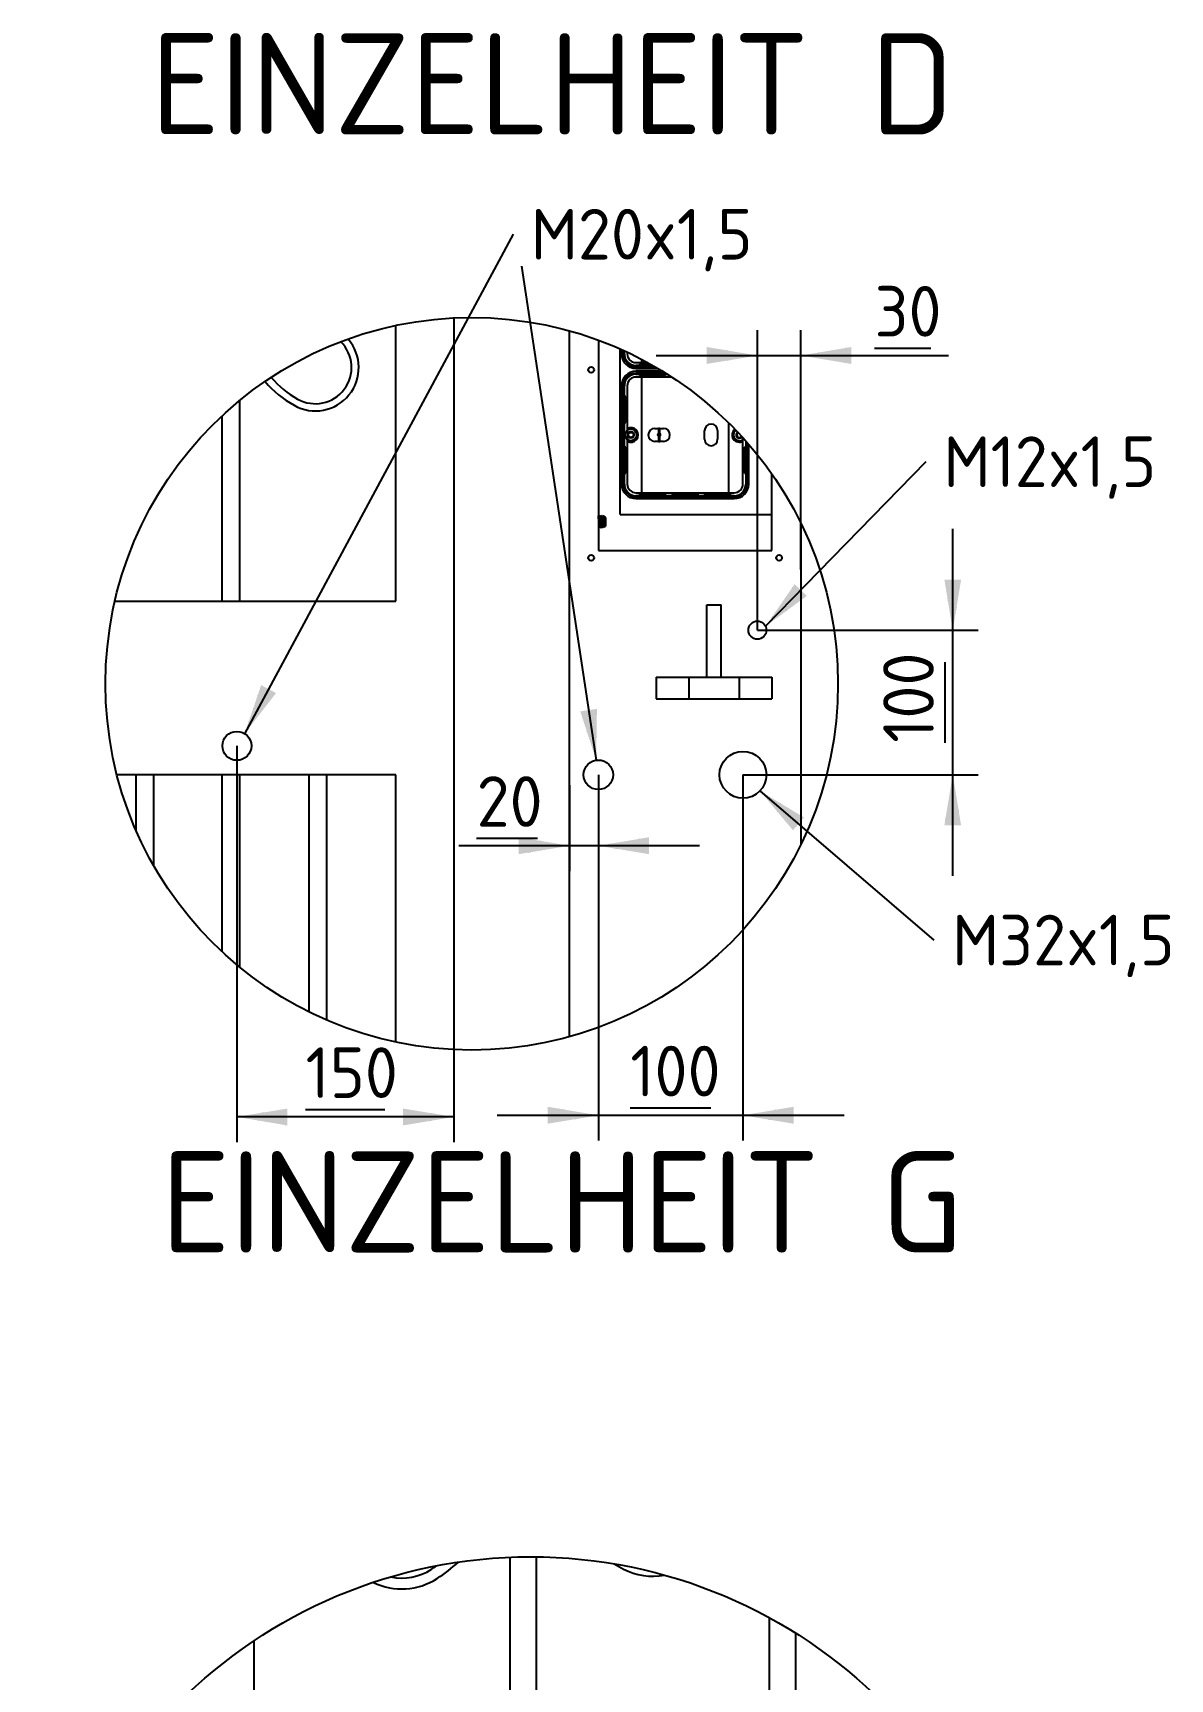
# Model space of a CAD drawing. Header units: millimetres. Extents: x 28 to 832, y 30 to 567.
# Drawn here: x 727.7 to 806.3, y 270 to 383.9 of the extents above; entities that cross this region are included whole.
import ezdxf
from ezdxf.enums import TextEntityAlignment as Align
from ezdxf.lldxf.tags import DXFTag

# ---------------------------------------------------------------- set-up
doc = ezdxf.new("R2010")
doc.units = ezdxf.units.MM
for name, color, linetype in [('Default', 7, 'Continuous'), ('HENSEL_9320_DECK', 7, 'Continuous'), ('HENSEL_9320_GRUN', 7, 'Continuous'), ('M8-BOLZEN', 7, 'Continuous'), ('METALLTOR', 7, 'Continuous'), ('MOTORSCHARNIER_F', 7, 'Continuous'), ('PFAHL', 7, 'Continuous'), ('VERZIERUNG', 7, 'Continuous')]:
    doc.layers.add(name, color=color, linetype=linetype)
doc.styles.add('SEACAD_seiso_ttf', font='seiso.ttf', dxfattribs={"height": 0.2})
tags = doc.linetypes.add('CENTER2', pattern=[1.125, 0.75, -0.125, 0.125, -0.125]).pattern_tags.tags
tags[10:11] = [DXFTag(74, 4), DXFTag(75, 0), DXFTag(340, '0'), DXFTag(46, 0.0), DXFTag(50, 0.0), DXFTag(44, 0.0), DXFTag(45, 0.0)]
tags[8:9] = [DXFTag(74, 4), DXFTag(75, 0), DXFTag(340, '0'), DXFTag(46, 0.0), DXFTag(50, 0.0), DXFTag(44, 0.0), DXFTag(45, 0.0)]
tags[6:7] = [DXFTag(74, 4), DXFTag(75, 0), DXFTag(340, '0'), DXFTag(46, 0.0), DXFTag(50, 0.0), DXFTag(44, 0.0), DXFTag(45, 0.0)]
tags[4:5] = [DXFTag(74, 4), DXFTag(75, 0), DXFTag(340, '0'), DXFTag(46, 0.0), DXFTag(50, 0.0), DXFTag(44, 0.0), DXFTag(45, 0.0)]
tags = doc.linetypes.add('HIDDEN2', pattern=[0.1875, 0.125, -0.0625]).pattern_tags.tags
tags[6:7] = [DXFTag(74, 4), DXFTag(75, 0), DXFTag(340, '0'), DXFTag(46, 0.0), DXFTag(50, 0.0), DXFTag(44, 0.0), DXFTag(45, 0.0)]
tags[4:5] = [DXFTag(74, 4), DXFTag(75, 0), DXFTag(340, '0'), DXFTag(46, 0.0), DXFTag(50, 0.0), DXFTag(44, 0.0), DXFTag(45, 0.0)]

# ---------------------------------------------------------------- blocks, each defined once
blk = doc.blocks.new('SEANNOT_GROUP13')
at = {"layer": 'Default', "linetype": 'Continuous', "ltscale": 25.4}
blk.add_hatch(color=136, dxfattribs=at).paths.add_polyline_path([(743.44, 338.78), (742.29, 335.42), (744.47, 338.23)])
at = {"layer": 'Default', "color": 7, "linetype": 'Continuous', "ltscale": 25.4}
blk.add_lwpolyline([(760.87, 369.96), (742.29, 335.42)], dxfattribs=at)
at = {"layer": 'Default', "color": 136, "linetype": 'Continuous', "lineweight": 20, "ltscale": 25.4, "const_width": 0.00025}
blk.add_lwpolyline([(743.44, 338.78), (742.29, 335.42), (744.47, 338.23), (743.44, 338.78)], close=True, dxfattribs=at)
at = {"layer": 'Default', "color": 7, "linetype": 'Continuous', "ltscale": 25.4, "style": 'SEACAD_seiso_ttf'}
blk.add_text('M20x1,5', height=3.5, dxfattribs=at).set_placement((762.09, 371.71), align=Align.TOP_LEFT)
blk = doc.blocks.new('SEANNOT_GROUP14')
at = {"layer": 'Default', "linetype": 'Continuous', "ltscale": 25.4}
blk.add_hatch(color=136, dxfattribs=at).paths.add_polyline_path([(765.51, 336.96), (766.61, 333.59), (766.66, 337.14)])
at = {"layer": 'Default', "color": 7, "linetype": 'Continuous', "ltscale": 25.4}
blk.add_lwpolyline([(761.45, 367.75), (766.61, 333.59)], dxfattribs=at)
at = {"layer": 'Default', "color": 136, "linetype": 'Continuous', "lineweight": 20, "ltscale": 25.4, "const_width": 0.00025}
blk.add_lwpolyline([(765.51, 336.96), (766.61, 333.59), (766.66, 337.14), (765.51, 336.96)], close=True, dxfattribs=at)
blk = doc.blocks.new('SEANNOT_GROUP15')
at = {"layer": 'Default', "linetype": 'Continuous', "ltscale": 25.4}
blk.add_hatch(color=136, dxfattribs=at).paths.add_polyline_path([(780.98, 329.63), (777.94, 331.46), (780.22, 328.74)])
at = {"layer": 'Default', "color": 7, "linetype": 'Continuous', "ltscale": 25.4}
blk.add_lwpolyline([(789.99, 321.15), (777.94, 331.46)], dxfattribs=at)
at = {"layer": 'Default', "color": 136, "linetype": 'Continuous', "lineweight": 20, "ltscale": 25.4, "const_width": 0.00025}
blk.add_lwpolyline([(780.98, 329.63), (777.94, 331.46), (780.22, 328.74), (780.98, 329.63)], close=True, dxfattribs=at)
at = {"layer": 'Default', "color": 7, "linetype": 'Continuous', "ltscale": 25.4, "style": 'SEACAD_seiso_ttf'}
blk.add_text('M32x1,5', height=3.5, dxfattribs=at).set_placement((791.22, 322.9), align=Align.TOP_LEFT)
blk = doc.blocks.new('SEANNOT_GROUP16')
at = {"layer": 'Default', "linetype": 'Continuous', "ltscale": 25.4}
blk.add_hatch(color=136, dxfattribs=at).paths.add_polyline_path([(780.34, 345.76), (778.32, 342.85), (781.18, 344.95)])
at = {"layer": 'Default', "color": 7, "linetype": 'Continuous', "ltscale": 25.4}
blk.add_lwpolyline([(789.41, 354.23), (778.32, 342.85)], dxfattribs=at)
at = {"layer": 'Default', "color": 136, "linetype": 'Continuous', "lineweight": 20, "ltscale": 25.4, "const_width": 0.00025}
blk.add_lwpolyline([(780.34, 345.76), (778.32, 342.85), (781.18, 344.95), (780.34, 345.76)], close=True, dxfattribs=at)
at = {"layer": 'Default', "color": 7, "linetype": 'Continuous', "ltscale": 25.4, "style": 'SEACAD_seiso_ttf'}
blk.add_text('M12x1,5', height=3.5, dxfattribs=at).set_placement((790.63, 355.98), align=Align.TOP_LEFT)
blk = doc.blocks.new('SE30')
at = {"layer": 'METALLTOR', "color": 7, "linetype": 'Continuous', "ltscale": 25.4}
for p, q in [((760.66, 257.06), (760.66, 278.47)), ((762.46, 278.5), (762.46, 257.06)), ((778.6, 257.06), (778.6, 274.28)), ((780.4, 273.22), (780.4, 257.06)), ((742.94, 272.69), (742.94, 257.06)), ((736.94, 220.55), (736.94, 267.6)), ((742.94, 257.06), (793.96, 257.06)), ((756.97, 244.54), (758.83, 244.54)), ((758.83, 242.89), (756.97, 242.89)), ((742.94, 239.06), (742.94, 215.46)), ((796.14, 239.06), (742.94, 239.06)), ((751.73, 211.24), (751.73, 239.06)), ((753.53, 239.06), (753.53, 210.73)), ((760.66, 209.68), (760.66, 239.06)), ((762.46, 239.06), (762.46, 209.65)), ((769.67, 210.49), (769.67, 239.06)), ((771.47, 239.06), (771.47, 210.95)), ((778.6, 213.87), (778.6, 239.06)), ((780.4, 239.06), (780.4, 214.93)), ((787.6, 220.97), (787.6, 239.06)), ((789.4, 239.06), (789.4, 223.13))]:
    blk.add_line(p, q, dxfattribs=at)
for centre, radius in [((740.69, 256.16), 0.375), ((763.19, 256.16), 0.375), ((785.69, 256.16), 0.375), ((742.94, 253.16), 0.45), ((753.14, 253.16), 0.45), ((776.39, 245.21), 0.45), ((766.49, 243.86), 0.75), ((742.94, 242.96), 0.45), ((753.14, 242.96), 0.45), ((740.69, 239.96), 0.375), ((763.19, 239.96), 0.375), ((785.69, 239.96), 0.375)]:
    blk.add_circle(centre, radius, dxfattribs=at)
for centre, radius, start, end in [((759.89, 243.71), 1.35, 217.6699, 142.3301), ((756.97, 243.71), 0.825, 90, 270)]:
    blk.add_arc(centre, radius, start, end, dxfattribs=at)
at = {"layer": 'VERZIERUNG', "color": 7, "linetype": 'Continuous', "ltscale": 25.4}
for centre, radius, start, end in [((749.5, 286.45), 10.5, 302.9013, 305.2631), ((749.5, 286.45), 11.25, 302.9013, 312.335), ((773.62, 287.67), 11.25, 239.1748, 242.9013), ((753.17, 280.78), 4.5, 244.0915, 302.9013), ((753.17, 280.78), 3.75, 258.2507, 302.9013), ((770.54, 281.66), 4.5, 242.9013, 280.0796)]:
    blk.add_arc(centre, radius, start, end, dxfattribs=at)
blk = doc.blocks.new('SE41')
at = {"layer": 'HENSEL_9320_DECK', "color": 7, "linetype": 'Continuous', "ltscale": 25.4}
for p, q in [((768.36, 361.98), (768.36, 361.68)), ((768.48, 361.92), (768.48, 361.68)), ((769.76, 360.8), (769.76, 361.3)), ((769.76, 360.89), (770.5, 360.89)), ((769.36, 360.8), (769.76, 360.8)), ((769.36, 360.68), (770.87, 360.68)), ((771.21, 360.48), (769.36, 360.48)), ((769.76, 360.35), (769.36, 360.35)), ((769.76, 360.77), (769.76, 360.8)), ((769.76, 360.35), (769.76, 360.38)), ((769.76, 351.8), (769.76, 360.35)), ((771.55, 360.26), (769.76, 360.26)), ((770.63, 360.82), (770.26, 360.82)), ((770.8, 360.72), (770.26, 360.72)), ((770.26, 360.43), (771.28, 360.43)), ((770.26, 360.33), (771.44, 360.33)), ((768.36, 359.48), (768.36, 352.68)), ((768.48, 359.48), (768.48, 352.68)), ((775.76, 356.92), (775.76, 351.8)), ((777.03, 352.68), (777.03, 355.58)), ((777.16, 352.68), (777.16, 355.43)), ((769.36, 351.8), (769.76, 351.8)), ((769.76, 351.89), (775.76, 351.89)), ((769.76, 351.77), (769.76, 351.8)), ((775.26, 351.82), (770.26, 351.82)), ((775.76, 351.8), (776.16, 351.8)), ((775.76, 351.8), (775.76, 351.77)), ((769.36, 351.68), (776.16, 351.68)), ((775.26, 351.72), (770.26, 351.72))]:
    blk.add_line(p, q, dxfattribs=at)
at = {"layer": 'HENSEL_9320_DECK', "color": 7, "linetype": 'HIDDEN2', "ltscale": 25.4}
for p, q in [((768.76, 361.79), (768.76, 361.68)), ((769.36, 361.08), (770.17, 361.08)), ((771.84, 360.08), (769.36, 360.08)), ((768.76, 359.48), (768.76, 352.68)), ((776.76, 352.68), (776.76, 355.88)), ((769.36, 352.08), (776.16, 352.08))]:
    blk.add_line(p, q, dxfattribs=at)
at = {"layer": 'HENSEL_9320_DECK', "color": 7, "linetype": 'Continuous', "ltscale": 25.4}
for radius in [0.4, 0.225]:
    blk.add_circle((769.01, 356.08), radius, dxfattribs=at)
for centre, radius, start, end in [((769.36, 361.68), 1, 180, 270), ((769.36, 361.68), 0.874, 180, 270), ((769.36, 359.48), 1, 90, 180), ((769.36, 359.48), 0.874, 90, 180), ((776.51, 356.08), 0.4, 125.6286, 320.2162), ((776.51, 356.08), 0.225, 119.312, 326.5328), ((769.36, 352.68), 1, 180, 270), ((769.36, 352.68), 0.874, 180, 270), ((776.16, 352.68), 0.874, 270, 360), ((776.16, 352.68), 1, 270, 360)]:
    blk.add_arc(centre, radius, start, end, dxfattribs=at)
at = {"layer": 'HENSEL_9320_DECK', "color": 7, "linetype": 'HIDDEN2', "ltscale": 25.4}
for centre, start, end in [((769.36, 361.68), 180, 270), ((769.36, 359.48), 90, 180), ((769.36, 352.68), 180, 270), ((776.16, 352.68), 270, 360)]:
    blk.add_arc(centre, 0.6, start, end, dxfattribs=at)
at = {"layer": 'HENSEL_9320_DECK', "color": 7, "linetype": 'Continuous', "ltscale": 25.4}
for centre, major_axis, start_param, end_param in [((770.26, 360.87), (0.5, 0), 3.141593, 4.712389), ((770.26, 360.77), (0.5, 0), 3.141593, 4.712389), ((770.26, 360.38), (-0.5, 0), 4.712389, 6.283185), ((770.26, 360.28), (-0.5, 0), 4.712389, 6.283185), ((770.26, 351.87), (0.5, 0), 3.141593, 4.712389), ((770.26, 351.77), (0.5, 0), 3.141593, 4.712389), ((775.26, 351.87), (0.5, 0), 4.712389, 6.283185), ((775.26, 351.77), (0.5, 0), 4.712389, 6.283185)]:
    blk.add_ellipse(centre, major_axis=major_axis, ratio=0.104528, start_param=start_param, end_param=end_param, dxfattribs=at)
at = {"layer": 'HENSEL_9320_GRUN', "color": 7, "linetype": 'Continuous', "ltscale": 25.4}
for p, q in [((768.36, 361.98), (768.36, 361.68)), ((769.36, 360.68), (770.87, 360.68)), ((771.21, 360.48), (769.36, 360.48)), ((768.36, 359.48), (768.36, 352.68)), ((777.16, 352.68), (777.16, 355.43)), ((769.36, 351.68), (776.16, 351.68))]:
    blk.add_line(p, q, dxfattribs=at)
at = {"layer": 'HENSEL_9320_GRUN', "color": 7, "linetype": 'HIDDEN2', "ltscale": 25.4}
for p, q in [((768.56, 361.68), (768.56, 361.89)), ((770.53, 360.88), (769.36, 360.88)), ((770.35, 360.98), (769.61, 360.98)), ((769.61, 360.98), (769.61, 360.88)), ((769.36, 360.28), (771.53, 360.28)), ((769.61, 360.28), (769.61, 360.18)), ((771.41, 360.18), (769.61, 360.18)), ((771.41, 360.18), (771.41, 360.28)), ((768.56, 352.68), (768.56, 359.48)), ((768.66, 358.73), (768.56, 358.73)), ((768.66, 358.73), (768.66, 356.93)), ((768.56, 356.93), (768.66, 356.93)), ((770.66, 356.53), (770.91, 356.53)), ((771.01, 356.53), (770.91, 356.53)), ((770.91, 356.53), (770.91, 356.16)), ((771.01, 356.53), (771.26, 356.53)), ((771.01, 356.16), (771.01, 356.53)), ((774.11, 355.78), (774.11, 356.38)), ((775.01, 356.38), (775.01, 355.78)), ((768.66, 355.23), (768.56, 355.23)), ((768.66, 355.23), (768.66, 353.43)), ((770.91, 355.63), (770.66, 355.63)), ((770.91, 355.99), (770.91, 355.63)), ((770.91, 355.63), (771.01, 355.63)), ((771.01, 355.63), (771.01, 355.99)), ((771.26, 355.63), (771.01, 355.63)), ((776.86, 353.43), (776.86, 355.23)), ((776.96, 355.23), (776.86, 355.23)), ((776.96, 355.66), (776.96, 352.68)), ((768.56, 353.43), (768.66, 353.43)), ((776.86, 353.43), (776.96, 353.43)), ((776.16, 351.88), (769.36, 351.88)), ((771.41, 351.98), (769.61, 351.98)), ((769.61, 351.98), (769.61, 351.88)), ((771.41, 351.88), (771.41, 351.98)), ((773.66, 351.98), (771.86, 351.98)), ((771.86, 351.98), (771.86, 351.88)), ((773.66, 351.88), (773.66, 351.98)), ((775.91, 351.98), (774.11, 351.98)), ((774.11, 351.98), (774.11, 351.88)), ((775.91, 351.88), (775.91, 351.98))]:
    blk.add_line(p, q, dxfattribs=at)
at = {"layer": 'HENSEL_9320_GRUN', "color": 7, "linetype": 'Continuous', "ltscale": 25.4}
blk.add_circle((769.01, 356.08), 0.175, dxfattribs=at)
at = {"layer": 'HENSEL_9320_GRUN', "color": 7, "linetype": 'HIDDEN2', "ltscale": 25.4}
blk.add_circle((770.96, 356.08), 0.05, dxfattribs=at)
at = {"layer": 'HENSEL_9320_GRUN', "color": 7, "linetype": 'Continuous', "ltscale": 25.4}
for centre, radius, start, end in [((769.36, 361.68), 1, 180, 270), ((769.36, 359.48), 1, 90, 180), ((776.51, 356.08), 0.175, 115.1754, 330.6694), ((769.36, 352.68), 1, 180, 270), ((776.16, 352.68), 1, 270, 360)]:
    blk.add_arc(centre, radius, start, end, dxfattribs=at)
at = {"layer": 'HENSEL_9320_GRUN', "color": 7, "linetype": 'HIDDEN2', "ltscale": 25.4}
for centre, radius, start, end in [((769.36, 361.68), 0.8, 180, 270), ((769.36, 359.48), 0.8, 90, 180), ((769.01, 356.08), 0.5, 240, 120), ((770.66, 356.08), 0.45, 90, 270), ((771.26, 356.08), 0.45, 270, 90), ((774.56, 356.38), 0.45, 0, 180), ((776.51, 356.08), 0.5, 127.2981, 300), ((770.96, 356.08), 0.1, 120, 240), ((770.96, 356.08), 0.1, 300, 60), ((774.56, 355.78), 0.45, 180, 360), ((769.36, 352.68), 0.8, 180, 270), ((776.16, 352.68), 0.8, 270, 360)]:
    blk.add_arc(centre, radius, start, end, dxfattribs=at)
at = {"layer": 'M8-BOLZEN', "color": 7, "linetype": 'Continuous', "ltscale": 25.4}
for p, q in [((766.76, 350.48), (766.76, 350.48)), ((766.82, 350.42), (766.76, 350.48)), ((766.76, 349.74), (766.82, 349.68)), ((766.88, 350.48), (766.82, 350.42)), ((766.82, 349.68), (766.88, 349.74)), ((766.82, 349.68), (766.82, 349.68)), ((766.89, 350.48), (766.88, 350.48)), ((766.88, 349.74), (766.94, 349.68)), ((766.95, 350.42), (766.89, 350.48)), ((767, 350.48), (766.94, 350.42)), ((766.94, 349.68), (766.95, 349.68)), ((766.95, 349.68), (767.01, 349.74)), ((767.01, 350.48), (767.01, 350.48)), ((767.07, 350.42), (767.01, 350.48)), ((767.01, 349.74), (767.07, 349.68)), ((767.13, 350.48), (767.07, 350.42)), ((767.07, 349.68), (767.13, 349.74)), ((767.07, 349.68), (767.07, 349.68)), ((767.13, 349.74), (767.17, 349.7)), ((767.2, 350.41), (767.14, 350.47)), ((767.16, 350.17), (767.16, 350.27)), ((767.22, 350.24), (767.16, 350.27)), ((767.18, 349.7), (767.26, 349.78)), ((767.26, 350.38), (767.21, 350.42)), ((767.26, 350.38), (767.26, 349.78))]:
    blk.add_line(p, q, dxfattribs=at)
for points, weights, knots in [([(766.82, 349.68), (766.82, 349.68), (766.82, 349.68), (766.81, 349.69), (766.8, 349.9), (766.79, 350.11), (766.78, 350.3), (766.77, 350.48), (766.76, 350.48)], [0.985508709395, 0.992313340203, 1, 0.866025403784, 1, 0.866025403784, 1, 0.873712063582, 0.985508709394], [0.18548799, 0.18548799, 0.18548799, 0.18615181, 0.18615181, 0.19772184, 0.19772184, 0.20929187, 0.20929187, 0.22019808, 0.22019808, 0.22019808]), ([(766.82, 349.68), (766.82, 349.68), (766.82, 349.68), (766.81, 349.69), (766.8, 349.9), (766.79, 350.11), (766.78, 350.3), (766.77, 350.48), (766.76, 350.48)], [0.985508709395, 0.992313340203, 1, 0.866025403784, 1, 0.866025403784, 1, 0.873712063582, 0.985508709394], [0.18827978, 0.18827978, 0.18827978, 0.18894359, 0.18894359, 0.20051344, 0.20051344, 0.2120833, 0.2120833, 0.22298935, 0.22298935, 0.22298935]), ([(766.88, 349.74), (766.88, 349.74), (766.88, 349.74), (766.87, 349.75), (766.86, 349.93), (766.85, 350.1), (766.84, 350.26), (766.83, 350.43), (766.82, 350.42)], [0.998700762872, 0.999347200631, 1, 0.866025403784, 1, 0.866025403784, 1, 0.866712643817, 0.998632570508], [0.18008774, 0.18008774, 0.18008774, 0.18014229, 0.18014229, 0.19133881, 0.19133881, 0.20253533, 0.20253533, 0.21367441, 0.21367441, 0.21367441]), ([(766.94, 349.68), (766.94, 349.68), (766.94, 349.68), (766.93, 349.69), (766.92, 349.9), (766.91, 350.11), (766.9, 350.3), (766.89, 350.48), (766.88, 350.48)], [0.985508709395, 0.992313340203, 1, 0.866025403784, 1, 0.866025403784, 1, 0.873712063582, 0.985508709394], [0.11886063, 0.11886063, 0.11886063, 0.11952444, 0.11952444, 0.1310943, 0.1310943, 0.14266416, 0.14266416, 0.1535702, 0.1535702, 0.1535702]), ([(766.95, 349.68), (766.95, 349.68), (766.95, 349.68), (766.94, 349.69), (766.93, 349.9), (766.92, 350.11), (766.91, 350.3), (766.9, 350.48), (766.89, 350.48)], [0.985508709395, 0.992313340203, 1, 0.866025403784, 1, 0.866025403784, 1, 0.873712063582, 0.985508709394], [0.11606781, 0.11606781, 0.11606781, 0.11673163, 0.11673163, 0.12830166, 0.12830166, 0.13987169, 0.13987169, 0.1507779, 0.1507779, 0.1507779]), ([(767.01, 349.74), (767.01, 349.74), (767.01, 349.74), (767, 349.75), (766.99, 349.93), (766.98, 350.1), (766.97, 350.26), (766.96, 350.43), (766.94, 350.42)], [0.998999299718, 0.99949776713, 1, 0.866025403784, 1, 0.866025403784, 1, 0.866647505536, 0.99876157387], [0.11292122, 0.11292122, 0.11292122, 0.11296319, 0.11296319, 0.12415971, 0.12415971, 0.13535623, 0.13535623, 0.14650075, 0.14650075, 0.14650075]), ([(767.07, 349.68), (767.07, 349.68), (767.07, 349.68), (767.06, 349.69), (767.05, 349.9), (767.04, 350.11), (767.03, 350.3), (767.02, 350.48), (767.01, 350.48)], [0.985508709395, 0.992313340203, 1, 0.866025403784, 1, 0.866025403784, 1, 0.873712063582, 0.985508709394], [0.04664762, 0.04664762, 0.04664762, 0.04731144, 0.04731144, 0.05888147, 0.05888147, 0.0704515, 0.0704515, 0.08135772, 0.08135772, 0.08135772]), ([(767.07, 349.68), (767.07, 349.68), (767.07, 349.68), (767.06, 349.69), (767.05, 349.9), (767.04, 350.11), (767.03, 350.3), (767.02, 350.48), (767.01, 350.48)], [0.985508709395, 0.992313340203, 1, 0.866025403784, 1, 0.866025403784, 1, 0.873712063582, 0.985508709394], [0.04944148, 0.04944148, 0.04944148, 0.05010529, 0.05010529, 0.06167515, 0.06167515, 0.07324501, 0.07324501, 0.08415106, 0.08415106, 0.08415106]), ([(767.13, 349.74), (767.12, 349.75), (767.11, 349.93), (767.1, 350.1), (767.09, 350.26), (767.08, 350.43), (767.07, 350.42)], [1, 0.866025403784, 1, 0.866025403784, 1, 0.866025403784, 1], [0.04578409, 0.04578409, 0.04578409, 0.05698061, 0.05698061, 0.06817713, 0.06817713, 0.07937364, 0.07937364, 0.07937364]), ([(767.16, 350.17), (767.15, 350.24), (767.15, 350.3), (767.14, 350.49), (767.13, 350.48)], [0.940695071523, 0.955697965493, 1, 0.867396500815, 0.997285869573], [0, 0, 0, 0.00382586, 0.00382586, 0.01527731, 0.01527731, 0.01527731]), ([(767.16, 350.27), (767.16, 350.28), (767.16, 350.3), (767.15, 350.46), (767.14, 350.47)], [0.97824473069, 0.988057877858, 1, 0.88317187268, 0.970095974793], [0, 0, 0, 0.00103132, 0.00103132, 0.01112058, 0.01112058, 0.01112058])]:
    blk.add_rational_spline(points, weights, degree=2, knots=knots, dxfattribs=at)
for points, knots in [([(767.16, 350.17), (767.16, 350.13), (767.16, 350.08), (767.16, 350.04), (767.16, 350), (767.16, 349.95), (767.16, 349.91), (767.16, 349.87), (767.17, 349.83), (767.17, 349.8), (767.17, 349.77), (767.17, 349.75), (767.17, 349.73), (767.17, 349.71), (767.17, 349.7), (767.17, 349.7), (767.17, 349.69), (767.17, 349.69), (767.17, 349.69)], [0, 0, 0, 0, 0.0602193, 0.0602193, 0.0602193, 0.1204386, 0.1204386, 0.1204386, 0.1807408, 0.1807408, 0.1807408, 0.239513, 0.239513, 0.239513, 0.2981509, 0.2981509, 0.2981509, 0.3083597, 0.3083597, 0.3083597, 0.3083597]), ([(767.21, 350.43), (767.21, 350.43), (767.21, 350.42), (767.21, 350.42), (767.21, 350.41), (767.21, 350.4), (767.21, 350.38), (767.21, 350.36), (767.21, 350.34), (767.21, 350.31), (767.22, 350.29), (767.22, 350.26), (767.22, 350.24)], [0.834451, 0.834451, 0.834451, 0.834451, 0.8573094, 0.8573094, 0.8573094, 0.9102253, 0.9102253, 0.9102253, 0.962498, 0.962498, 0.962498, 1, 1, 1, 1])]:
    blk.add_open_spline(points, degree=3, knots=knots, dxfattribs=at)
at = {"layer": 'METALLTOR', "color": 7, "linetype": 'Continuous', "ltscale": 25.4}
for p, q in [((752.76, 344.58), (752.76, 363.64)), ((756.76, 364.16), (756.76, 313.57)), ((741.95, 358.45), (741.95, 344.58)), ((740.75, 344.58), (740.75, 357.41)), ((733.33, 344.58), (752.76, 344.58)), ((752.76, 332.58), (733.47, 332.58)), ((734.79, 328.73), (734.79, 332.58)), ((735.99, 332.58), (735.99, 326.33)), ((740.75, 320.33), (740.75, 332.58)), ((741.95, 332.58), (741.95, 319.28)), ((746.75, 316.17), (746.75, 332.58)), ((747.95, 332.58), (747.95, 315.62)), ((752.76, 314.09), (752.76, 332.58))]:
    blk.add_line(p, q, dxfattribs=at)
blk.add_circle((741.76, 334.58), 1, dxfattribs=at)
at = {"layer": 'MOTORSCHARNIER_F', "color": 7, "linetype": 'Continuous', "ltscale": 25.4}
for p, q in [((774.26, 344.33), (775.26, 344.33)), ((774.26, 341.25), (774.26, 344.33)), ((775.26, 341.25), (775.26, 344.33)), ((774.26, 339.33), (774.26, 341.25)), ((775.26, 339.33), (775.26, 341.25)), ((770.76, 339.33), (772.36, 339.33)), ((770.76, 339.33), (770.76, 337.83)), ((772.36, 339.33), (773.01, 339.33)), ((773.01, 339.33), (776.51, 339.33)), ((773.01, 339.33), (773.01, 337.83)), ((776.51, 339.33), (777.15, 339.33)), ((776.51, 339.33), (776.51, 337.83)), ((777.15, 339.33), (778.76, 339.33)), ((778.76, 339.33), (778.76, 337.83)), ((770.76, 337.83), (772.36, 337.83)), ((772.36, 337.83), (773.01, 337.83)), ((773.01, 337.83), (776.51, 337.83)), ((776.51, 337.83), (777.15, 337.83)), ((777.15, 337.83), (778.76, 337.83))]:
    blk.add_line(p, q, dxfattribs=at)
at = {"layer": 'PFAHL', "color": 7, "linetype": 'Continuous', "ltscale": 25.4}
for p, q in [((764.76, 314.46), (764.76, 363.27)), ((766.76, 362.63), (766.76, 348.08)), ((768.26, 350.58), (768.26, 362.02)), ((778.76, 348.08), (778.76, 353.38)), ((768.26, 350.58), (778.76, 350.58)), ((780.76, 349.98), (780.76, 327.75)), ((766.76, 348.08), (778.76, 348.08))]:
    blk.add_line(p, q, dxfattribs=at)
for centre, radius in [((766.26, 360.58), 0.2), ((766.26, 347.58), 0.2), ((779.26, 347.58), 0.2), ((777.76, 342.58), 0.625), ((766.76, 332.58), 1.02), ((776.76, 332.58), 1.62)]:
    blk.add_circle(centre, radius, dxfattribs=at)
at = {"layer": 'VERZIERUNG', "color": 7, "linetype": 'Continuous', "ltscale": 25.4}
for centre, radius, start, end in [((747.19, 360.74), 3, 240.5763, 40.9795), ((747.19, 360.74), 2.5, 240.5763, 45.3626), ((749.4, 364.66), 7.5, 220.6436, 240.5763), ((749.4, 364.66), 7, 221.1356, 240.5763)]:
    blk.add_arc(centre, radius, start, end, dxfattribs=at)
blk = doc.blocks.new('GDimGGroup79')
at = {"layer": 'Default', "linetype": 'Continuous', "ltscale": 25.4}
for points in [[(791.85, 346.08), (790.69, 346.08), (791.27, 342.58)], [(791.85, 329.08), (791.27, 332.58), (790.69, 329.08)]]:
    blk.add_hatch(color=136, dxfattribs=at).paths.add_polyline_path(points)
at = {"layer": 'Default', "color": 7, "linetype": 'Continuous', "ltscale": 25.4}
for p, q in [((791.27, 325.58), (791.27, 349.58)), ((777.76, 342.58), (793.02, 342.58)), ((790.75, 334.79), (790.75, 340.36)), ((776.76, 332.58), (793.02, 332.58))]:
    blk.add_line(p, q, dxfattribs=at)
at = {"layer": 'Default', "color": 136, "linetype": 'Continuous', "lineweight": 20, "ltscale": 25.4, "const_width": 0.00025}
for points in [[(791.85, 346.08), (791.27, 342.58), (790.69, 346.08), (791.85, 346.08)], [(791.85, 329.08), (791.27, 332.58), (790.69, 329.08), (791.85, 329.08)]]:
    blk.add_lwpolyline(points, close=True, dxfattribs=at)
at = {"layer": 'Default', "color": 7, "linetype": 'Continuous', "ltscale": 25.4, "style": 'SEACAD_seiso_ttf'}
blk.add_text('100', height=3.5, rotation=90, dxfattribs=at).set_placement((786.46, 334.79), align=Align.TOP_LEFT)
blk = doc.blocks.new('GDimGGroup80')
at = {"layer": 'Default', "linetype": 'Continuous', "ltscale": 25.4}
for points in [[(774.26, 362.16), (774.26, 360.99), (777.76, 361.57)], [(784.26, 362.16), (780.76, 361.57), (784.26, 360.99)]]:
    blk.add_hatch(color=136, dxfattribs=at).paths.add_polyline_path(points)
at = {"layer": 'Default', "color": 7, "linetype": 'Continuous', "ltscale": 25.4}
for p, q in [((777.76, 342.58), (777.76, 363.32)), ((780.76, 346.78), (780.76, 363.32)), ((785.86, 362.09), (789.75, 362.09)), ((770.76, 361.57), (790.98, 361.57))]:
    blk.add_line(p, q, dxfattribs=at)
at = {"layer": 'Default', "color": 136, "linetype": 'Continuous', "lineweight": 20, "ltscale": 25.4, "const_width": 0.00025}
for points in [[(774.26, 362.16), (777.76, 361.57), (774.26, 360.99), (774.26, 362.16)], [(784.26, 362.16), (780.76, 361.57), (784.26, 360.99), (784.26, 362.16)]]:
    blk.add_lwpolyline(points, close=True, dxfattribs=at)
at = {"layer": 'Default', "color": 7, "linetype": 'Continuous', "ltscale": 25.4, "style": 'SEACAD_seiso_ttf'}
blk.add_text('30', height=3.5, dxfattribs=at).set_placement((785.86, 366.38), align=Align.TOP_LEFT)
blk = doc.blocks.new('GDimGGroup81')
at = {"layer": 'Default', "linetype": 'Continuous', "ltscale": 25.4}
for points in [[(761.26, 327.09), (764.76, 327.67), (761.26, 328.26)], [(770.26, 327.09), (770.26, 328.26), (766.76, 327.67)]]:
    blk.add_hatch(color=136, dxfattribs=at).paths.add_polyline_path(points)
at = {"layer": 'Default', "color": 7, "linetype": 'Continuous', "ltscale": 25.4}
for p, q in [((766.76, 332.58), (766.76, 325.92)), ((764.76, 331.87), (764.76, 325.92)), ((758.34, 328.19), (762.55, 328.19)), ((773.76, 327.67), (757.11, 327.67))]:
    blk.add_line(p, q, dxfattribs=at)
at = {"layer": 'Default', "color": 136, "linetype": 'Continuous', "lineweight": 20, "ltscale": 25.4, "const_width": 0.00025}
for points in [[(761.26, 327.09), (764.76, 327.67), (761.26, 328.26), (761.26, 327.09)], [(770.26, 327.09), (766.76, 327.67), (770.26, 328.26), (770.26, 327.09)]]:
    blk.add_lwpolyline(points, close=True, dxfattribs=at)
at = {"layer": 'Default', "color": 7, "linetype": 'Continuous', "ltscale": 25.4, "style": 'SEACAD_seiso_ttf'}
blk.add_text('20', height=3.5, dxfattribs=at).set_placement((758.34, 332.48), align=Align.TOP_LEFT)
blk = doc.blocks.new('GDimGGroup82')
at = {"layer": 'Default', "linetype": 'Continuous', "ltscale": 25.4}
for points in [[(763.26, 308.45), (766.76, 309.03), (763.26, 309.62)], [(780.26, 308.45), (780.26, 309.62), (776.76, 309.03)]]:
    blk.add_hatch(color=136, dxfattribs=at).paths.add_polyline_path(points)
at = {"layer": 'Default', "color": 7, "linetype": 'Continuous', "ltscale": 25.4}
for p, q in [((766.76, 332.58), (766.76, 307.28)), ((776.76, 332.58), (776.76, 307.28)), ((759.76, 309.03), (783.76, 309.03)), ((768.97, 309.55), (774.54, 309.55))]:
    blk.add_line(p, q, dxfattribs=at)
at = {"layer": 'Default', "color": 136, "linetype": 'Continuous', "lineweight": 20, "ltscale": 25.4, "const_width": 0.00025}
for points in [[(763.26, 308.45), (766.76, 309.03), (763.26, 309.62), (763.26, 308.45)], [(780.26, 308.45), (776.76, 309.03), (780.26, 309.62), (780.26, 308.45)]]:
    blk.add_lwpolyline(points, close=True, dxfattribs=at)
at = {"layer": 'Default', "color": 7, "linetype": 'Continuous', "ltscale": 25.4, "style": 'SEACAD_seiso_ttf'}
blk.add_text('100', height=3.5, dxfattribs=at).set_placement((768.97, 313.84), align=Align.TOP_LEFT)
blk = doc.blocks.new('GDimGGroup83')
at = {"layer": 'Default', "linetype": 'Continuous', "ltscale": 25.4}
for points in [[(745.26, 309.5), (741.76, 308.92), (745.26, 308.33)], [(753.26, 309.5), (753.26, 308.33), (756.76, 308.92)]]:
    blk.add_hatch(color=136, dxfattribs=at).paths.add_polyline_path(points)
at = {"layer": 'Default', "color": 7, "linetype": 'Continuous', "ltscale": 25.4}
for p, q in [((756.76, 335.83), (756.76, 307.17)), ((741.76, 334.58), (741.76, 307.17)), ((756.76, 308.92), (741.76, 308.92)), ((746.51, 309.43), (752, 309.43))]:
    blk.add_line(p, q, dxfattribs=at)
at = {"layer": 'Default', "color": 136, "linetype": 'Continuous', "lineweight": 20, "ltscale": 25.4, "const_width": 0.00025}
for points in [[(745.26, 309.5), (741.76, 308.92), (745.26, 308.33), (745.26, 309.5)], [(753.26, 309.5), (756.76, 308.92), (753.26, 308.33), (753.26, 309.5)]]:
    blk.add_lwpolyline(points, close=True, dxfattribs=at)
at = {"layer": 'Default', "color": 7, "linetype": 'Continuous', "ltscale": 25.4, "style": 'SEACAD_seiso_ttf'}
blk.add_text('150', height=3.5, dxfattribs=at).set_placement((746.51, 313.73), align=Align.TOP_LEFT)

msp = doc.modelspace()

# ---------------------------------------------------------------- linework, layer by layer
at = {"layer": 'Default', "color": 7, "linetype": 'CENTER2', "ltscale": 25.4}
for centre, radius in [((758, 338.87), 25.33), ((762.08, 244.07), 34.43)]:
    msp.add_circle(centre, radius, dxfattribs=at)

# ---------------------------------------------------------------- block references
at = {"layer": 'Default'}
for name in ['SEANNOT_GROUP13', 'SEANNOT_GROUP14', 'GDimGGroup80', 'SE41', 'SEANNOT_GROUP16', 'GDimGGroup79', 'GDimGGroup83', 'GDimGGroup81', 'GDimGGroup82', 'SEANNOT_GROUP15', 'SE30']:
    msp.add_blockref(name, (0, 0), dxfattribs=at)

# ---------------------------------------------------------------- texts
at = {"color": 7, "linetype": 'Continuous', "ltscale": 25.4, "style": 'SEACAD_seiso_ttf'}
for s, p in [('EINZELHEIT D', (735.8, 383.86)), ('EINZELHEIT G', (736.52, 306.54))]:
    msp.add_text(s, height=7, dxfattribs=at).set_placement(p, align=Align.TOP_LEFT)

doc.saveas('drawing.dxf')
